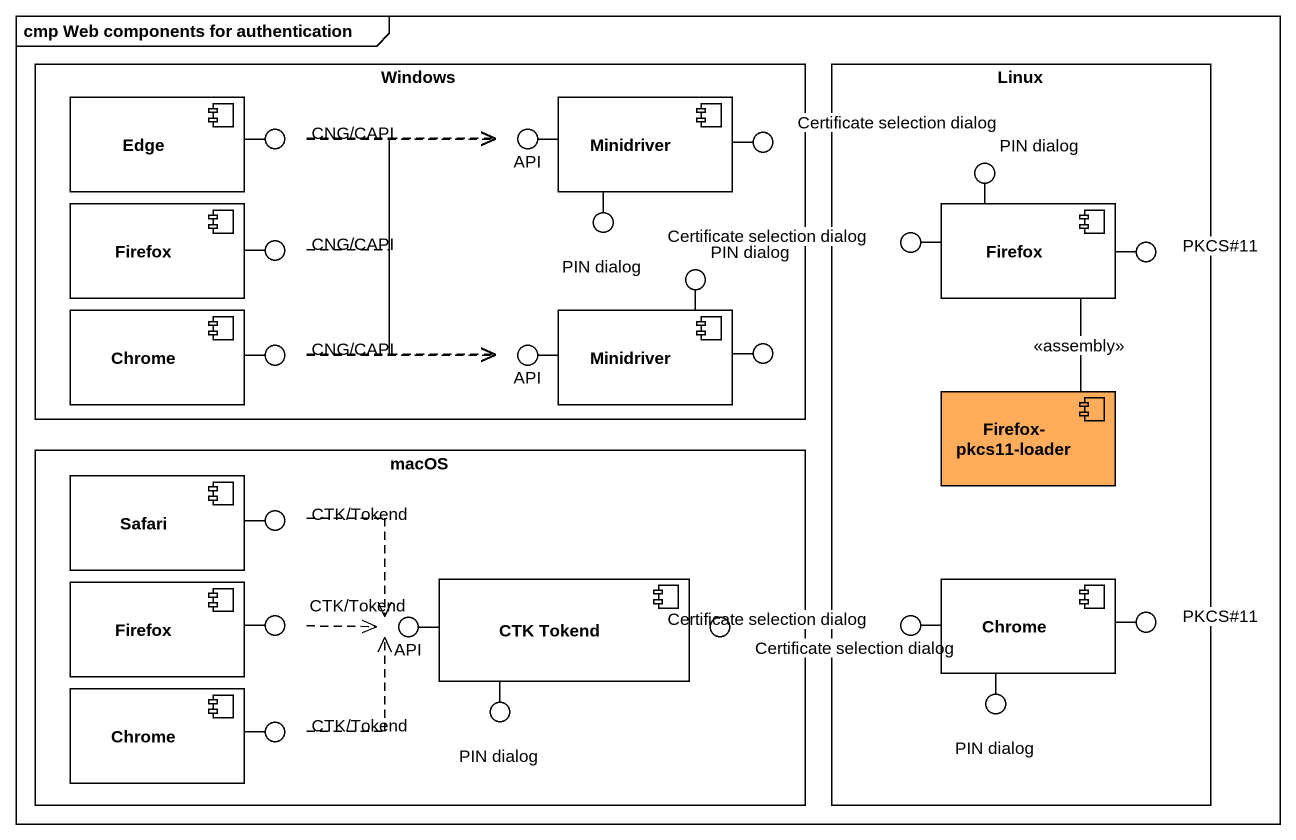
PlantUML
@startuml
mainframe cmp Web components for authentication
rectangle Windows {
  component Edge #FFFFFF
  component Minidriver #FFFFFF
  component Firefox #FFFFFF
  component Chrome #FFFFFF
  component "Minidriver" as Minidriver_2 #FFFFFF
}
rectangle Linux {
  component "Firefox" as Firefox_2 #FFFFFF
  component "Firefox-pkcs11-loader" as Firefox_pkcs11_loader #FFAD5B
  component "Chrome" as Chrome_2 #FFFFFF
}
() "CNG/CAPI" as CNG_CAPI
() API
() "PIN dialog" as PIN_dialog
() "Certificate selection dialog" as Certificate_selection_dialog
() "PIN dialog" as PIN_dialog_2
() "CNG/CAPI" as CNG_CAPI_2
() "PIN dialog" as PIN_dialog_3
() "Certificate selection dialog" as Certificate_selection_dialog_2
() "PKCS#11" as PKCS_11
() "CNG/CAPI" as CNG_CAPI_3
() "API" as API_2
() " " as lollipop1
rectangle macOS {
  component Safari #FFFFFF
  component "Firefox" as Firefox_3 #FFFFFF
  component "CTK Tokend" as CTK_Tokend_3 #FFFFFF
  component "Chrome" as Chrome_3 #FFFFFF
}
() "CTK/Tokend" as CTK_Tokend
() "CTK/Tokend" as CTK_Tokend_2
() "API" as API_3
() "Certificate selection dialog" as Certificate_selection_dialog_3
() "Certificate selection dialog" as Certificate_selection_dialog_4
() "PKCS#11" as PKCS_11_2
() "PIN dialog" as PIN_dialog_4
() "PIN dialog" as PIN_dialog_5
() "CTK/Tokend" as CTK_Tokend_4
Edge -right- CNG_CAPI
Minidriver -left- API
Minidriver -- PIN_dialog
Minidriver -right- Certificate_selection_dialog
Firefox_2 -up- PIN_dialog_2
Firefox -right- CNG_CAPI_2
Minidriver_2 -up- PIN_dialog_3
Firefox_2 -left- Certificate_selection_dialog_2
Firefox_2 -right- PKCS_11
Chrome -right- CNG_CAPI_3
Minidriver_2 -left- API_2
Minidriver_2 -right- lollipop1
Safari -right- CTK_Tokend
Firefox_3 -right- CTK_Tokend_2
CTK_Tokend_3 -left- API_3
CTK_Tokend_3 -right- Certificate_selection_dialog_3
Chrome_2 -left- Certificate_selection_dialog_4
Chrome_2 -right- PKCS_11_2
CTK_Tokend_3 -- PIN_dialog_4
Chrome_2 -- PIN_dialog_5
Chrome_3 -right- CTK_Tokend_4
CNG_CAPI .right.> API
CNG_CAPI ..> API_2
CNG_CAPI_2 .right.> API
CNG_CAPI_2 .right.> API_2
Firefox_2 -- Firefox_pkcs11_loader : <<assembly>>
CNG_CAPI_3 .up.> API
CNG_CAPI_3 .right.> API_2
CTK_Tokend ..> API_3
CTK_Tokend_2 .right.> API_3
CTK_Tokend_4 .up.> API_3
@enduml
